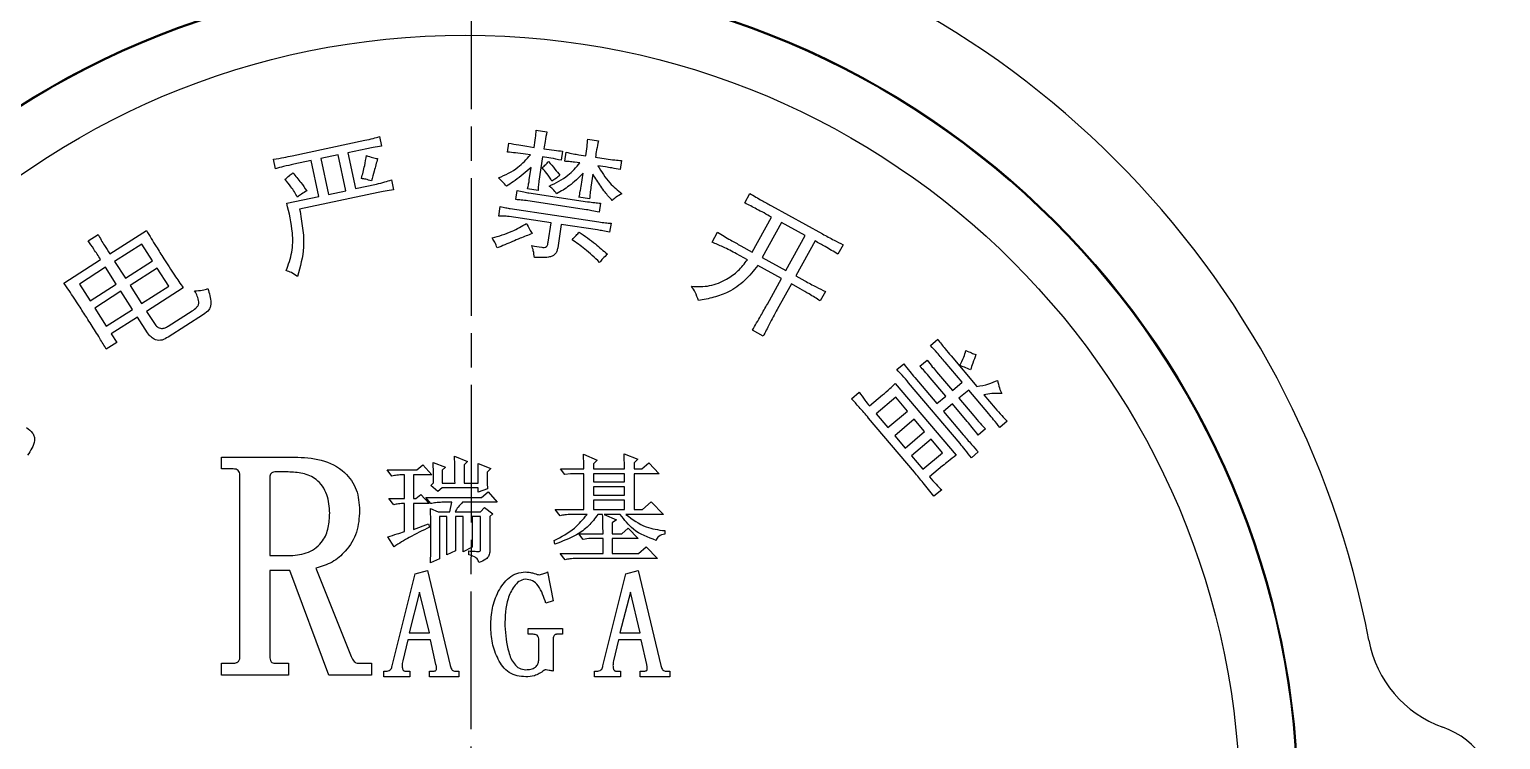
# Model space of a CAD drawing. Header units: millimetres. Extents: x 1726 to 4771, y 590 to 2743.
# Drawn here: x 3878.6 to 4006.6, y 2312.8 to 2374.6 of the extents above; entities that cross this region are included whole.
import ezdxf

# ---------------------------------------------------------------- set-up
doc = ezdxf.new("R2010")
doc.units = ezdxf.units.MM
doc.linetypes.add('AM_ISO08W050', pattern=[18, 12, -1.5, 3, -1.5])
doc.layers.add('AM_7', color=4, linetype='AM_ISO08W050', lineweight=25)

msp = doc.modelspace()

# ---------------------------------------------------------------- linework, layer by layer
at = {"color": 7, "linetype": 'Continuous', "lineweight": 25}
for p, q in [((3922.702, 2365.834), (3923.629, 2365.693)), ((3901.454, 2363.613), (3907.79, 2364.961)), ((3909.067, 2365.278), (3909.242, 2364.451)), ((3920.186, 2363.938), (3920.305, 2364.726)), ((3921.873, 2364.44), (3922.523, 2364.343)), ((3927.184, 2365.061), (3928.111, 2364.92)), ((3900.012, 2362.49), (3899.837, 2363.316)), ((3903.126, 2363.2), (3901.611, 2362.878)), ((3903.789, 2360.078), (3903.126, 2363.2)), ((3905.468, 2363.697), (3903.952, 2363.375)), ((3903.952, 2363.375), (3904.616, 2360.253)), ((3906.132, 2360.575), (3905.468, 2363.697)), ((3907.948, 2364.226), (3906.295, 2363.874)), ((3906.295, 2363.874), (3906.958, 2360.752)), ((3922.185, 2363.683), (3921.768, 2363.746)), ((3923.251, 2363.522), (3922.929, 2361.389)), ((3924.985, 2364.018), (3924.866, 2363.229)), ((3925.185, 2363.134), (3925.304, 2363.922)), ((3926.41, 2363.708), (3927.011, 2363.616)), ((3927.846, 2363.489), (3928.773, 2363.351)), ((3930.125, 2363.193), (3930.005, 2362.405)), ((3922.256, 2362.583), (3921.388, 2361.859)), ((3922.095, 2361.516), (3922.256, 2362.583)), ((3926.489, 2362.985), (3926.025, 2363.054)), ((3926.604, 2360.928), (3926.78, 2362.087)), ((3927.623, 2362.006), (3927.453, 2360.894)), ((3928.714, 2362.647), (3928.064, 2362.746)), ((3904.616, 2360.253), (3906.132, 2360.575)), ((3906.958, 2360.752), (3908.795, 2361.142)), ((3910.105, 2361.516), (3910.29, 2360.643)), ((3920.933, 2359.795), (3921.052, 2360.583)), ((3922.858, 2360.596), (3921.931, 2360.736)), ((3900.989, 2359.483), (3903.789, 2360.078)), ((3908.951, 2360.407), (3902.109, 2358.953)), ((3927.058, 2358.917), (3921.96, 2359.688)), ((3922.066, 2360.382), (3927.163, 2359.611)), ((3927.345, 2359.868), (3926.418, 2360.008)), ((3928.283, 2359.49), (3928.163, 2358.702)), ((3940.842, 2359.505), (3941.294, 2360.328)), ((3919.437, 2358.362), (3919.564, 2359.197)), ((3923.994, 2357.768), (3920.331, 2358.322)), ((3920.437, 2359.017), (3928.132, 2357.853)), ((3941.495, 2355.234), (3943.169, 2358.28)), ((3943.165, 2359.245), (3947.61, 2356.802)), ((3883.7, 2356.201), (3884.567, 2356.754)), ((3885.584, 2355.075), (3888.777, 2357.116)), ((3923.741, 2356.099), (3923.994, 2357.768)), ((3924.874, 2357.636), (3924.566, 2355.597)), ((3928.026, 2357.158), (3924.874, 2357.636)), ((3929.205, 2357.738), (3929.085, 2356.95)), ((3937.998, 2356.084), (3938.473, 2356.949)), ((3944.034, 2357.805), (3942.36, 2354.759)), ((3946.09, 2356.674), (3944.034, 2357.805)), ((3888.379, 2355.917), (3886.013, 2354.404)), ((3889.311, 2354.458), (3888.379, 2355.917)), ((3940.507, 2355.776), (3941.495, 2355.234)), ((3944.416, 2353.627), (3946.09, 2356.674)), ((3946.955, 2356.199), (3945.281, 2353.153)), ((3949.401, 2355.871), (3948.949, 2355.048)), ((3881.604, 2352.529), (3884.795, 2354.571)), ((3886.013, 2354.404), (3886.946, 2352.945)), ((3886.946, 2352.945), (3889.311, 2354.458)), ((3941.069, 2354.556), (3940.123, 2355.076)), ((3942.36, 2354.759), (3944.416, 2353.627)), ((3885.225, 2353.9), (3882.94, 2352.438)), ((3886.157, 2352.441), (3885.225, 2353.9)), ((3889.714, 2353.827), (3887.349, 2352.315)), ((3890.723, 2352.25), (3889.714, 2353.827)), ((3944.032, 2352.927), (3941.975, 2354.059)), ((3942.81, 2350.706), (3944.032, 2352.927)), ((3945.281, 2353.153), (3946.063, 2352.723)), ((3882.94, 2352.438), (3883.872, 2350.979)), ((3883.872, 2350.979), (3886.157, 2352.441)), ((3886.561, 2351.81), (3884.275, 2350.348)), ((3887.569, 2350.234), (3886.561, 2351.81)), ((3887.349, 2352.315), (3888.358, 2350.738)), ((3888.358, 2350.738), (3890.723, 2352.25)), ((3891.981, 2352.108), (3888.787, 2350.067)), ((3944.896, 2352.453), (3943.675, 2350.231)), ((3945.678, 2352.023), (3944.896, 2352.453)), ((3947.856, 2351.791), (3947.404, 2350.968)), ((3884.275, 2350.348), (3885.284, 2348.771)), ((3885.284, 2348.771), (3887.569, 2350.234)), ((3887.999, 2349.563), (3885.714, 2348.101)), ((3888.881, 2348.184), (3887.999, 2349.563)), ((3888.787, 2350.067), (3889.467, 2349.003)), ((3893.74, 2349.792), (3890.664, 2347.825)), ((3890.671, 2348.775), (3892.759, 2350.109)), ((3885.714, 2348.101), (3886.192, 2347.352)), ((3942.45, 2347.904), (3941.504, 2348.424)), ((3886.192, 2347.352), (3885.286, 2346.773)), ((3956.991, 2347.089), (3957.631, 2347.63)), ((3954.077, 2344.993), (3954.68, 2345.502)), ((3956.08, 2345.285), (3956.719, 2345.826)), ((3959.759, 2343.889), (3958.289, 2345.628)), ((3958.797, 2346.179), (3961.048, 2343.516)), ((3955.635, 2344.301), (3957.556, 2342.028)), ((3958.338, 2342.688), (3956.988, 2344.286)), ((3957.525, 2344.802), (3958.906, 2343.168)), ((3950.135, 2342.452), (3950.809, 2343.022)), ((3951.698, 2341.825), (3952.835, 2342.787)), ((3953.942, 2343.781), (3959.225, 2337.53)), ((3959.575, 2338.557), (3955.101, 2343.851)), ((3957.556, 2342.028), (3958.338, 2342.688)), ((3958.906, 2343.168), (3959.759, 2343.889)), ((3960.33, 2343.213), (3959.478, 2342.492)), ((3962.072, 2341.153), (3960.33, 2343.213)), ((3961.647, 2342.806), (3962.64, 2341.633)), ((3953.975, 2342.591), (3952.27, 2341.149)), ((3953.29, 2339.942), (3954.995, 2341.383)), ((3954.995, 2341.383), (3953.975, 2342.591)), ((3958.91, 2342.012), (3958.128, 2341.352)), ((3960.199, 2340.486), (3958.91, 2342.012)), ((3959.478, 2342.492), (3960.767, 2340.966)), ((3955.604, 2336.052), (3951.61, 2340.777)), ((3952.27, 2341.149), (3953.29, 2339.942)), ((3955.595, 2340.673), (3953.89, 2339.231)), ((3956.496, 2339.607), (3955.595, 2340.673)), ((3958.128, 2341.352), (3959.838, 2339.328)), ((3963.664, 2340.491), (3963.025, 2339.95)), ((3953.89, 2339.231), (3954.791, 2338.166)), ((3954.791, 2338.166), (3956.496, 2339.607)), ((3957.064, 2338.933), (3955.359, 2337.492)), ((3958.057, 2337.76), (3957.064, 2338.933)), ((3961.793, 2339.822), (3961.153, 2339.281)), ((3926.801, 2337.617), (3928.003, 2337.106)), ((3930.336, 2337.657), (3931.536, 2337.188)), ((3956.352, 2336.318), (3958.057, 2337.76)), ((3961.164, 2337.829), (3960.561, 2337.32)), ((3895.299, 2336.342), (3895.299, 2337.383)), ((3895.299, 2337.383), (3901.672, 2337.383)), ((3896.206, 2336.342), (3895.299, 2336.342)), ((3910.141, 2335.717), (3909.712, 2336.265)), ((3909.712, 2336.265), (3912.309, 2336.265)), ((3912.309, 2336.265), (3912.822, 2336.703)), ((3912.822, 2336.703), (3913.614, 2335.835)), ((3913.723, 2336.901), (3914.805, 2336.51)), ((3914.805, 2336.51), (3914.526, 2336.234)), ((3915.588, 2337.466), (3916.711, 2336.997)), ((3916.711, 2336.997), (3916.432, 2336.691)), ((3916.432, 2336.691), (3916.432, 2335.115)), ((3917.653, 2335.115), (3917.653, 2336.821)), ((3917.653, 2336.821), (3918.735, 2336.388)), ((3918.735, 2336.388), (3918.417, 2336.075)), ((3925.198, 2335.852), (3924.816, 2336.361)), ((3924.816, 2336.361), (3926.842, 2336.361)), ((3928.003, 2337.106), (3927.685, 2336.802)), ((3927.685, 2336.802), (3927.685, 2336.361)), ((3927.685, 2336.361), (3930.375, 2336.361)), ((3931.536, 2337.188), (3931.218, 2336.88)), ((3931.218, 2336.88), (3931.218, 2336.361)), ((3931.218, 2336.361), (3931.9, 2336.361)), ((3931.9, 2336.361), (3932.489, 2336.878)), ((3932.489, 2336.878), (3933.403, 2335.931)), ((3955.359, 2337.492), (3956.352, 2336.318)), ((3958.057, 2336.606), (3956.92, 2335.644)), ((3896.918, 2320.043), (3896.918, 2335.724)), ((3899.52, 2335.488), (3899.52, 2328.794)), ((3901.098, 2336.082), (3899.943, 2336.082)), ((3911.221, 2335.835), (3911.119, 2335.835)), ((3911.221, 2333.772), (3911.221, 2335.835)), ((3913.614, 2335.835), (3912.025, 2335.835)), ((3912.025, 2335.835), (3912.025, 2333.772)), ((3913.524, 2334.904), (3913.762, 2335.143)), ((3914.526, 2336.234), (3914.526, 2335.115)), ((3914.526, 2335.115), (3915.629, 2335.115)), ((3916.432, 2335.115), (3917.653, 2335.115)), ((3925.691, 2335.931), (3925.198, 2335.852)), ((3926.842, 2335.931), (3925.691, 2335.931)), ((3926.842, 2332.813), (3926.842, 2335.931)), ((3927.685, 2335.931), (3927.685, 2335.211)), ((3930.375, 2335.931), (3927.685, 2335.931)), ((3927.685, 2335.211), (3930.375, 2335.211)), ((3930.375, 2335.211), (3930.375, 2335.931)), ((3933.403, 2335.931), (3931.218, 2335.931)), ((3931.218, 2335.931), (3931.218, 2332.813)), ((3910.299, 2333.224), (3909.871, 2333.772)), ((3909.871, 2333.772), (3911.221, 2333.772)), ((3912.025, 2333.772), (3912.229, 2333.772)), ((3912.229, 2333.772), (3912.664, 2334.13)), ((3912.664, 2334.13), (3913.375, 2333.342)), ((3913.515, 2333.32), (3913.088, 2333.868)), ((3913.088, 2333.868), (3917.947, 2333.868)), ((3914.133, 2334.367), (3913.524, 2334.904)), ((3914.522, 2334.685), (3914.133, 2334.367)), ((3917.653, 2334.685), (3914.522, 2334.685)), ((3917.653, 2334.327), (3917.653, 2334.685)), ((3918.458, 2334.625), (3917.653, 2334.327)), ((3917.947, 2333.868), (3918.504, 2334.345)), ((3918.504, 2334.345), (3919.291, 2333.438)), ((3927.685, 2334.781), (3927.685, 2334.06)), ((3930.375, 2334.781), (3927.685, 2334.781)), ((3927.685, 2334.06), (3930.375, 2334.06)), ((3930.375, 2334.06), (3930.375, 2334.781)), ((3957.983, 2334.532), (3957.309, 2333.962)), ((3911.221, 2330.887), (3911.221, 2333.342)), ((3913.375, 2333.342), (3912.025, 2333.342)), ((3912.025, 2333.342), (3912.025, 2331.072)), ((3913.524, 2331.676), (3913.485, 2332.899)), ((3913.485, 2332.899), (3914.163, 2332.622)), ((3914.163, 2332.622), (3915.169, 2332.622)), ((3915.35, 2333.438), (3914.493, 2333.438)), ((3915.169, 2332.622), (3915.35, 2333.438)), ((3915.638, 2332.622), (3917.861, 2332.622)), ((3919.291, 2333.438), (3916.291, 2333.438)), ((3917.861, 2332.622), (3918.192, 2332.978)), ((3918.192, 2332.978), (3918.934, 2332.446)), ((3918.934, 2332.446), (3918.655, 2332.19)), ((3924.768, 2332.264), (3924.339, 2332.813)), ((3924.339, 2332.813), (3926.842, 2332.813)), ((3927.685, 2333.63), (3927.685, 2332.813)), ((3930.375, 2333.63), (3927.685, 2333.63)), ((3927.685, 2332.813), (3930.375, 2332.813)), ((3930.375, 2332.813), (3930.375, 2333.63)), ((3931.218, 2332.813), (3931.939, 2332.813)), ((3931.939, 2332.813), (3932.688, 2333.488)), ((3932.688, 2333.488), (3933.759, 2332.383)), ((3912.025, 2331.072), (3913.336, 2331.549)), ((3913.336, 2331.549), (3913.414, 2331.264)), ((3913.524, 2329.186), (3913.524, 2331.676)), ((3914.914, 2332.192), (3914.288, 2332.192)), ((3914.288, 2332.192), (3914.288, 2328.512)), ((3914.914, 2328.856), (3914.914, 2332.192)), ((3916.343, 2332.192), (3915.678, 2332.192)), ((3915.678, 2332.192), (3915.678, 2329.201)), ((3916.343, 2329.134), (3916.343, 2332.192)), ((3917.852, 2332.192), (3917.108, 2332.192)), ((3917.108, 2332.192), (3917.108, 2329.525)), ((3917.852, 2329.306), (3917.852, 2332.192)), ((3918.655, 2332.19), (3918.655, 2329.216)), ((3927.119, 2332.383), (3925.746, 2332.383)), ((3928.472, 2332.383), (3928.063, 2332.383)), ((3930.013, 2332.383), (3928.623, 2332.383)), ((3928.623, 2332.383), (3929.67, 2331.926)), ((3929.67, 2331.926), (3929.312, 2331.657)), ((3929.312, 2331.657), (3929.312, 2330.704)), ((3930.153, 2330.704), (3930.703, 2331.18)), ((3933.759, 2332.383), (3930.503, 2332.383)), ((3930.703, 2331.18), (3931.576, 2330.274)), ((3910.332, 2329.571), (3909.791, 2330.44)), ((3924.329, 2329.802), (3924.26, 2330.108)), ((3926.786, 2330.194), (3926.404, 2330.704)), ((3926.404, 2330.704), (3928.509, 2330.704)), ((3927.279, 2330.274), (3926.786, 2330.194)), ((3928.509, 2330.274), (3927.279, 2330.274)), ((3928.509, 2328.978), (3928.509, 2330.274)), ((3929.312, 2330.704), (3930.153, 2330.704)), ((3931.576, 2330.274), (3929.312, 2330.274)), ((3929.312, 2330.274), (3929.312, 2328.978)), ((3933.879, 2330.969), (3933.879, 2330.668)), ((3899.52, 2328.794), (3901.31, 2328.794)), ((3913.485, 2328.164), (3913.524, 2329.186)), ((3915.678, 2329.201), (3914.914, 2328.856)), ((3917.108, 2329.525), (3916.343, 2329.134)), ((3916.82, 2328.864), (3916.82, 2329.201)), ((3925.204, 2328.429), (3924.777, 2328.978)), ((3924.777, 2328.978), (3928.509, 2328.978)), ((3929.312, 2328.978), (3931.582, 2328.978)), ((3931.582, 2328.978), (3932.25, 2329.574)), ((3932.25, 2329.574), (3933.244, 2328.548)), ((3901.245, 2327.493), (3899.52, 2327.493)), ((3899.52, 2327.493), (3899.52, 2320.022)), ((3904.649, 2318.383), (3901.245, 2327.493)), ((3903.53, 2327.7), (3906.597, 2320.018)), ((3912.156, 2327.218), (3913.226, 2327.493)), ((3913.226, 2327.493), (3915.196, 2319.219)), ((3914.288, 2328.512), (3913.485, 2328.164)), ((3923.686, 2327.37), (3924.157, 2324.856)), ((3933.244, 2328.548), (3926.182, 2328.548)), ((3930.499, 2327.218), (3931.568, 2327.493)), ((3931.568, 2327.493), (3933.539, 2319.219)), ((3910.153, 2319.206), (3912.156, 2327.218)), ((3928.495, 2319.206), (3930.499, 2327.218)), ((3912.547, 2325.605), (3911.644, 2322.068)), ((3913.41, 2322.068), (3912.547, 2325.605)), ((3924.157, 2324.856), (3923.526, 2324.657)), ((3930.89, 2325.605), (3929.986, 2322.068)), ((3931.753, 2322.068), (3930.89, 2325.605)), ((3922.006, 2321.945), (3922.006, 2322.438)), ((3922.006, 2322.438), (3924.974, 2322.438)), ((3924.974, 2322.438), (3924.974, 2321.945)), ((3911.511, 2321.452), (3911.076, 2319.624)), ((3913.486, 2321.452), (3911.511, 2321.452)), ((3911.644, 2322.068), (3913.41, 2322.068)), ((3913.973, 2319.312), (3913.486, 2321.452)), ((3922.435, 2321.945), (3922.006, 2321.945)), ((3922.925, 2319.693), (3922.925, 2321.444)), ((3924.157, 2321.49), (3924.157, 2318.74)), ((3924.974, 2321.945), (3924.471, 2321.945)), ((3929.854, 2321.452), (3929.418, 2319.624)), ((3931.828, 2321.452), (3929.854, 2321.452)), ((3929.986, 2322.068), (3931.753, 2322.068)), ((3932.315, 2319.312), (3931.828, 2321.452)), ((3895.299, 2318.383), (3895.299, 2319.424)), ((3895.299, 2319.424), (3896.206, 2319.424)), ((3901.135, 2318.383), (3895.299, 2318.383)), ((3899.968, 2319.424), (3901.135, 2319.424)), ((3901.135, 2319.424), (3901.135, 2318.383)), ((3908.37, 2318.383), (3904.649, 2318.383)), ((3907.203, 2319.424), (3908.37, 2319.424)), ((3908.37, 2319.424), (3908.37, 2318.383)), ((3909.438, 2318.246), (3909.438, 2318.74)), ((3909.438, 2318.74), (3909.714, 2318.74)), ((3911.297, 2318.74), (3911.696, 2318.74)), ((3911.696, 2318.74), (3911.696, 2318.246)), ((3913.409, 2318.246), (3913.409, 2318.74)), ((3913.409, 2318.74), (3913.736, 2318.74)), ((3915.574, 2318.74), (3915.973, 2318.74)), ((3915.973, 2318.74), (3915.973, 2318.246)), ((3927.781, 2318.246), (3927.781, 2318.74)), ((3927.781, 2318.74), (3928.056, 2318.74)), ((3929.64, 2318.74), (3930.038, 2318.74)), ((3930.038, 2318.74), (3930.038, 2318.246)), ((3931.751, 2318.246), (3931.751, 2318.74)), ((3931.751, 2318.74), (3932.078, 2318.74)), ((3933.916, 2318.74), (3934.315, 2318.74)), ((3934.315, 2318.74), (3934.315, 2318.246)), ((3911.696, 2318.246), (3909.438, 2318.246)), ((3915.973, 2318.246), (3913.409, 2318.246)), ((3930.038, 2318.246), (3927.781, 2318.246)), ((3934.315, 2318.246), (3931.751, 2318.246))]:
    msp.add_line(p, q, dxfattribs=at)
for radius in [72.5, 72.418, 67.42]:
    msp.add_circle((3916.51, 2306.7), radius, dxfattribs=at)
for centre, radius, start, end in [((3916.51, 2306.7), 80, 100.6021, 169.3979), ((3916.51, 2306.7), 80, 10.6021, 79.3979), ((4004.974, 2323.259), 10, 190.6021, 250.19381), ((3999.01, 2306.7), 7.6, 289.80619, 70.19381)]:
    msp.add_arc(centre, radius, start, end, dxfattribs=at)
for points, knots in [([(3922.523, 2364.343), (3922.564, 2364.621), (3922.636, 2365.116), (3922.682, 2365.614), (3922.702, 2365.834)], [0, 0, 0, 0, 0.5600137, 1, 1, 1, 1]), ([(3923.629, 2365.693), (3923.571, 2365.419), (3923.468, 2364.929), (3923.391, 2364.435), (3923.357, 2364.217)], [0, 0, 0, 0, 0.5599779, 1, 1, 1, 1]), ([(3907.79, 2364.961), (3908.03, 2365.014), (3908.458, 2365.11), (3908.881, 2365.226), (3909.067, 2365.278)], [0, 0, 0, 0, 0.5599983, 1, 1, 1, 1]), ([(3909.242, 2364.451), (3908.999, 2364.417), (3908.565, 2364.355), (3908.137, 2364.265), (3907.948, 2364.226)], [0, 0, 0, 0, 0.55997585, 1, 1, 1, 1]), ([(3920.305, 2364.726), (3920.597, 2364.667), (3921.118, 2364.562), (3921.643, 2364.478), (3921.873, 2364.44)], [0, 0, 0, 0, 0.5599955, 1, 1, 1, 1]), ([(3927.011, 2363.616), (3927.052, 2363.884), (3927.125, 2364.364), (3927.166, 2364.848), (3927.184, 2365.061)], [0, 0, 0, 0, 0.56002976, 1, 1, 1, 1]), ([(3928.111, 2364.92), (3928.054, 2364.655), (3927.952, 2364.18), (3927.879, 2363.7), (3927.846, 2363.489)], [0, 0, 0, 0, 0.5599857, 1, 1, 1, 1]), ([(3899.837, 2363.316), (3900.14, 2363.365), (3900.681, 2363.453), (3901.217, 2363.564), (3901.454, 2363.613)], [0, 0, 0, 0, 0.5599894, 1, 1, 1, 1]), ([(3907.489, 2361.632), (3907.59, 2362.004), (3907.77, 2362.668), (3907.878, 2363.347), (3907.925, 2363.645)], [0, 0, 0, 0, 0.5600242, 1, 1, 1, 1]), ([(3907.925, 2363.645), (3908.101, 2363.576), (3908.416, 2363.451), (3908.749, 2363.396), (3908.896, 2363.372)], [0, 0, 0, 0, 0.5600845, 1, 1, 1, 1]), ([(3908.896, 2363.372), (3908.795, 2363.009), (3908.615, 2362.362), (3908.431, 2361.715), (3908.35, 2361.431)], [0, 0, 0, 0, 0.5599853, 1, 1, 1, 1]), ([(3919.418, 2361.684), (3920.01, 2361.956), (3921.067, 2362.442), (3921.843, 2363.304), (3922.185, 2363.683)], [0, 0, 0, 0, 0.5595214, 1, 1, 1, 1]), ([(3921.768, 2363.746), (3921.473, 2363.787), (3920.947, 2363.862), (3920.418, 2363.915), (3920.186, 2363.938)], [0, 0, 0, 0, 0.5599998, 1, 1, 1, 1]), ([(3924.866, 2363.229), (3924.565, 2363.29), (3924.029, 2363.399), (3923.489, 2363.484), (3923.251, 2363.522)], [0, 0, 0, 0, 0.5599864, 1, 1, 1, 1]), ([(3923.357, 2364.217), (3923.66, 2364.174), (3924.201, 2364.096), (3924.746, 2364.042), (3924.985, 2364.018)], [0, 0, 0, 0, 0.55998965, 1, 1, 1, 1]), ([(3926.025, 2363.054), (3925.869, 2363.075), (3925.589, 2363.112), (3925.308, 2363.127), (3925.185, 2363.134)], [0, 0, 0, 0, 0.5599717, 1, 1, 1, 1]), ([(3925.304, 2363.922), (3925.509, 2363.876), (3925.875, 2363.792), (3926.246, 2363.733), (3926.41, 2363.708)], [0, 0, 0, 0, 0.5599797, 1, 1, 1, 1]), ([(3928.773, 2363.351), (3929.025, 2363.315), (3929.474, 2363.252), (3929.926, 2363.211), (3930.125, 2363.193)], [0, 0, 0, 0, 0.5599822, 1, 1, 1, 1]), ([(3901.611, 2362.878), (3901.311, 2362.811), (3900.776, 2362.691), (3900.245, 2362.551), (3900.012, 2362.49)], [0, 0, 0, 0, 0.559993, 1, 1, 1, 1]), ([(3900.835, 2361.561), (3900.962, 2361.672), (3901.188, 2361.869), (3901.423, 2362.057), (3901.526, 2362.14)], [0, 0, 0, 0, 0.559968, 1, 1, 1, 1]), ([(3901.526, 2362.14), (3901.761, 2361.855), (3902.18, 2361.347), (3902.558, 2360.807), (3902.724, 2360.57)], [0, 0, 0, 0, 0.5600485, 1, 1, 1, 1]), ([(3921.388, 2361.859), (3921.157, 2361.682), (3920.744, 2361.367), (3920.307, 2361.086), (3920.115, 2360.963)], [0, 0, 0, 0, 0.55992888, 1, 1, 1, 1]), ([(3923.204, 2362.581), (3923.319, 2362.669), (3923.525, 2362.825), (3923.687, 2363.025), (3923.759, 2363.113)], [0, 0, 0, 0, 0.5601689, 1, 1, 1, 1]), ([(3924.069, 2361.406), (3923.922, 2361.637), (3923.66, 2362.048), (3923.344, 2362.418), (3923.204, 2362.581)], [0, 0, 0, 0, 0.5599989, 1, 1, 1, 1]), ([(3923.759, 2363.113), (3923.95, 2362.893), (3924.291, 2362.499), (3924.619, 2362.095), (3924.764, 2361.918)], [0, 0, 0, 0, 0.55999422, 1, 1, 1, 1]), ([(3923.814, 2360.972), (3924.393, 2361.245), (3925.427, 2361.734), (3926.165, 2362.603), (3926.489, 2362.985)], [0, 0, 0, 0, 0.5600574, 1, 1, 1, 1]), ([(3924.764, 2361.918), (3924.639, 2361.816), (3924.416, 2361.633), (3924.175, 2361.476), (3924.069, 2361.406)], [0, 0, 0, 0, 0.5599148, 1, 1, 1, 1]), ([(3926.78, 2362.087), (3926.39, 2361.701), (3925.693, 2361.01), (3924.844, 2360.519), (3924.471, 2360.303)], [0, 0, 0, 0, 0.5596476, 1, 1, 1, 1]), ([(3929.314, 2359.714), (3929.098, 2359.954), (3928.741, 2360.351), (3928.308, 2360.954), (3927.958, 2361.475), (3927.734, 2361.829), (3927.623, 2362.006)], [0, 0, 0, 0, 0.3399585, 0.5599599, 0.7799887, 1, 1, 1, 1]), ([(3928.064, 2362.746), (3928.382, 2362.224), (3928.949, 2361.292), (3929.79, 2360.6), (3930.159, 2360.296)], [0, 0, 0, 0, 0.56007499, 1, 1, 1, 1]), ([(3930.005, 2362.405), (3929.765, 2362.456), (3929.337, 2362.548), (3928.905, 2362.617), (3928.714, 2362.647)], [0, 0, 0, 0, 0.5599806, 1, 1, 1, 1]), ([(3901.93, 2360.017), (3901.747, 2360.321), (3901.421, 2360.864), (3901.014, 2361.348), (3900.835, 2361.561)], [0, 0, 0, 0, 0.55989469, 1, 1, 1, 1]), ([(3908.35, 2361.431), (3908.192, 2361.481), (3907.91, 2361.57), (3907.617, 2361.613), (3907.489, 2361.632)], [0, 0, 0, 0, 0.5597872, 1, 1, 1, 1]), ([(3908.795, 2361.142), (3909.041, 2361.208), (3909.479, 2361.326), (3909.914, 2361.458), (3910.105, 2361.516)], [0, 0, 0, 0, 0.560014, 1, 1, 1, 1]), ([(3910.29, 2360.643), (3910.039, 2360.607), (3909.59, 2360.542), (3909.146, 2360.448), (3908.951, 2360.407)], [0, 0, 0, 0, 0.5599089, 1, 1, 1, 1]), ([(3920.115, 2360.963), (3919.989, 2361.102), (3919.765, 2361.35), (3919.524, 2361.582), (3919.418, 2361.684)], [0, 0, 0, 0, 0.5599825, 1, 1, 1, 1]), ([(3921.052, 2360.583), (3921.24, 2360.54), (3921.576, 2360.462), (3921.916, 2360.407), (3922.066, 2360.382)], [0, 0, 0, 0, 0.560003, 1, 1, 1, 1]), ([(3921.931, 2360.736), (3921.969, 2360.88), (3922.038, 2361.137), (3922.078, 2361.4), (3922.095, 2361.516)], [0, 0, 0, 0, 0.5598085, 1, 1, 1, 1]), ([(3922.929, 2361.389), (3922.91, 2361.242), (3922.876, 2360.978), (3922.863, 2360.712), (3922.858, 2360.596)], [0, 0, 0, 0, 0.5599464, 1, 1, 1, 1]), ([(3924.471, 2360.303), (3924.366, 2360.446), (3924.18, 2360.702), (3923.926, 2360.889), (3923.814, 2360.972)], [0, 0, 0, 0, 0.55966, 1, 1, 1, 1]), ([(3926.418, 2360.008), (3926.458, 2360.179), (3926.53, 2360.484), (3926.581, 2360.792), (3926.604, 2360.928)], [0, 0, 0, 0, 0.56001807, 1, 1, 1, 1]), ([(3927.453, 2360.894), (3927.429, 2360.703), (3927.386, 2360.361), (3927.358, 2360.019), (3927.345, 2359.868)], [0, 0, 0, 0, 0.559987, 1, 1, 1, 1]), ([(3900.939, 2353.616), (3901.134, 2354.144), (3901.522, 2355.199), (3901.532, 2357.229), (3901.195, 2358.628), (3900.989, 2359.483)], [0, 0, 0, 0, 0.2799991, 0.559617, 1, 1, 1, 1]), ([(3902.724, 2360.57), (3902.569, 2360.476), (3902.293, 2360.307), (3902.041, 2360.106), (3901.93, 2360.017)], [0, 0, 0, 0, 0.5602117, 1, 1, 1, 1]), ([(3921.96, 2359.688), (3921.769, 2359.711), (3921.427, 2359.754), (3921.084, 2359.782), (3920.933, 2359.795)], [0, 0, 0, 0, 0.5599735, 1, 1, 1, 1]), ([(3927.163, 2359.611), (3927.372, 2359.584), (3927.744, 2359.535), (3928.118, 2359.504), (3928.283, 2359.49)], [0, 0, 0, 0, 0.5599806, 1, 1, 1, 1]), ([(3930.159, 2360.296), (3929.984, 2360.211), (3929.672, 2360.06), (3929.423, 2359.819), (3929.314, 2359.714)], [0, 0, 0, 0, 0.5605166, 1, 1, 1, 1]), ([(3943.169, 2358.28), (3942.737, 2358.514), (3941.967, 2358.933), (3941.186, 2359.33), (3940.842, 2359.505)], [0, 0, 0, 0, 0.5599997, 1, 1, 1, 1]), ([(3941.294, 2360.328), (3941.641, 2360.121), (3942.26, 2359.752), (3942.889, 2359.4), (3943.165, 2359.245)], [0, 0, 0, 0, 0.5600034, 1, 1, 1, 1]), ([(3902.109, 2358.953), (3902.203, 2358.408), (3902.391, 2357.317), (3902.553, 2355.327), (3902.154, 2353.946), (3901.911, 2353.104)], [0, 0, 0, 0, 0.2805563, 0.5609044, 1, 1, 1, 1]), ([(3920.331, 2358.322), (3920.165, 2358.341), (3919.868, 2358.376), (3919.569, 2358.366), (3919.437, 2358.362)], [0, 0, 0, 0, 0.55989795, 1, 1, 1, 1]), ([(3919.564, 2359.197), (3919.725, 2359.158), (3920.014, 2359.087), (3920.308, 2359.038), (3920.437, 2359.017)], [0, 0, 0, 0, 0.55997056, 1, 1, 1, 1]), ([(3928.163, 2358.702), (3927.958, 2358.746), (3927.59, 2358.824), (3927.22, 2358.888), (3927.058, 2358.917)], [0, 0, 0, 0, 0.56001473, 1, 1, 1, 1]), ([(3884.567, 2356.754), (3884.749, 2356.436), (3885.076, 2355.869), (3885.428, 2355.317), (3885.584, 2355.075)], [0, 0, 0, 0, 0.5599632, 1, 1, 1, 1]), ([(3888.777, 2357.116), (3889.055, 2356.651), (3889.55, 2355.82), (3890.072, 2355.005), (3890.302, 2354.647)], [0, 0, 0, 0, 0.5599781, 1, 1, 1, 1]), ([(3918.865, 2356.458), (3919.452, 2356.624), (3920.5, 2356.921), (3921.439, 2357.471), (3921.853, 2357.712)], [0, 0, 0, 0, 0.5597075, 1, 1, 1, 1]), ([(3922.336, 2356.834), (3921.989, 2356.701), (3921.417, 2356.482), (3920.634, 2356.143), (3919.968, 2355.865), (3919.524, 2355.679), (3919.302, 2355.586)], [0, 0, 0, 0, 0.3399813, 0.5599883, 0.7799939, 1, 1, 1, 1]), ([(3921.853, 2357.712), (3921.939, 2357.546), (3922.094, 2357.25), (3922.262, 2356.961), (3922.336, 2356.834)], [0, 0, 0, 0, 0.5599884, 1, 1, 1, 1]), ([(3925.812, 2356.307), (3925.934, 2356.426), (3926.151, 2356.638), (3926.348, 2356.87), (3926.434, 2356.972)], [0, 0, 0, 0, 0.5600418, 1, 1, 1, 1]), ([(3926.434, 2356.972), (3926.913, 2356.636), (3927.769, 2356.037), (3928.548, 2355.341), (3928.891, 2355.035)], [0, 0, 0, 0, 0.56006232, 1, 1, 1, 1]), ([(3929.085, 2356.95), (3928.889, 2356.995), (3928.538, 2357.075), (3928.183, 2357.133), (3928.026, 2357.158)], [0, 0, 0, 0, 0.5599773, 1, 1, 1, 1]), ([(3928.132, 2357.853), (3928.332, 2357.826), (3928.688, 2357.778), (3929.047, 2357.751), (3929.205, 2357.738)], [0, 0, 0, 0, 0.5599763, 1, 1, 1, 1]), ([(3938.473, 2356.949), (3938.85, 2356.725), (3939.523, 2356.325), (3940.207, 2355.944), (3940.507, 2355.776)], [0, 0, 0, 0, 0.559995, 1, 1, 1, 1]), ([(3947.61, 2356.802), (3947.941, 2356.623), (3948.534, 2356.303), (3949.136, 2356.003), (3949.401, 2355.871)], [0, 0, 0, 0, 0.5599966, 1, 1, 1, 1]), ([(3884.795, 2354.571), (3884.597, 2354.879), (3884.244, 2355.431), (3883.866, 2355.966), (3883.7, 2356.201)], [0, 0, 0, 0, 0.5600165, 1, 1, 1, 1]), ([(3919.302, 2355.586), (3919.233, 2355.755), (3919.111, 2356.058), (3918.94, 2356.336), (3918.865, 2356.458)], [0, 0, 0, 0, 0.5599499, 1, 1, 1, 1]), ([(3922.32, 2355.792), (3922.605, 2355.742), (3922.962, 2355.68), (3923.385, 2355.618), (3923.614, 2355.674), (3923.702, 2355.89), (3923.728, 2356.029), (3923.741, 2356.099)], [0, 0, 0, 0, 0.50194352, 0.62741986, 0.74968468, 0.8745003, 1, 1, 1, 1]), ([(3922.544, 2354.763), (3922.516, 2354.958), (3922.466, 2355.307), (3922.365, 2355.644), (3922.32, 2355.792)], [0, 0, 0, 0, 0.5599733, 1, 1, 1, 1]), ([(3924.566, 2355.597), (3924.545, 2355.496), (3924.503, 2355.295), (3924.343, 2355.022), (3924.079, 2354.844), (3923.47, 2354.722), (3922.956, 2354.745), (3922.544, 2354.763)], [0, 0, 0, 0, 0.1251077, 0.2499091, 0.3745277, 0.4995946, 1, 1, 1, 1]), ([(3928.215, 2354.332), (3927.792, 2354.731), (3927.035, 2355.444), (3926.186, 2356.043), (3925.812, 2356.307)], [0, 0, 0, 0, 0.5597446, 1, 1, 1, 1]), ([(3940.123, 2355.076), (3939.735, 2355.283), (3939.042, 2355.652), (3938.317, 2355.952), (3937.998, 2356.084)], [0, 0, 0, 0, 0.5599898, 1, 1, 1, 1]), ([(3948.949, 2355.048), (3948.58, 2355.269), (3947.922, 2355.663), (3947.25, 2356.035), (3946.955, 2356.199)], [0, 0, 0, 0, 0.5599937, 1, 1, 1, 1]), ([(3890.302, 2354.647), (3890.608, 2354.168), (3891.155, 2353.314), (3891.729, 2352.477), (3891.981, 2352.108)], [0, 0, 0, 0, 0.5600113, 1, 1, 1, 1]), ([(3928.891, 2355.035), (3928.752, 2354.916), (3928.505, 2354.702), (3928.304, 2354.445), (3928.215, 2354.332)], [0, 0, 0, 0, 0.5600583, 1, 1, 1, 1]), ([(3936.209, 2352.247), (3936.74, 2352.228), (3937.804, 2352.191), (3939.194, 2352.768), (3940.303, 2353.569), (3940.814, 2354.227), (3941.069, 2354.556)], [0, 0, 0, 0, 0.2797566, 0.5595632, 0.7799118, 1, 1, 1, 1]), ([(3901.911, 2353.104), (3901.742, 2353.224), (3901.441, 2353.44), (3901.092, 2353.563), (3900.939, 2353.616)], [0, 0, 0, 0, 0.5607282, 1, 1, 1, 1]), ([(3941.975, 2354.059), (3941.61, 2353.61), (3940.881, 2352.714), (3939.562, 2351.745), (3938.149, 2351.257), (3937.258, 2351.089), (3936.812, 2351.004)], [0, 0, 0, 0, 0.2802138, 0.559818, 0.7797198, 1, 1, 1, 1]), ([(3883.584, 2349.518), (3883.364, 2349.862), (3883.001, 2350.429), (3882.49, 2351.214), (3882.055, 2351.878), (3881.754, 2352.312), (3881.604, 2352.529)], [0, 0, 0, 0, 0.3400038, 0.5600061, 0.7800077, 1, 1, 1, 1]), ([(3892.759, 2350.109), (3892.899, 2350.206), (3893.108, 2350.353), (3893.327, 2350.631), (3893.347, 2351.163), (3893.141, 2351.547), (3892.975, 2351.855)], [0, 0, 0, 0, 0.2503782, 0.3753838, 0.499124, 1, 1, 1, 1]), ([(3892.975, 2351.855), (3893.197, 2351.861), (3893.593, 2351.87), (3893.969, 2351.991), (3894.135, 2352.044)], [0, 0, 0, 0, 0.5598302, 1, 1, 1, 1]), ([(3894.135, 2352.044), (3894.25, 2351.636), (3894.394, 2351.127), (3894.373, 2350.486), (3894.172, 2350.102), (3893.913, 2349.916), (3893.74, 2349.792)], [0, 0, 0, 0, 0.500786, 0.6257863, 0.7505244, 1, 1, 1, 1]), ([(3936.812, 2351.004), (3936.729, 2351.251), (3936.581, 2351.691), (3936.322, 2352.077), (3936.209, 2352.247)], [0, 0, 0, 0, 0.5595472, 1, 1, 1, 1]), ([(3947.404, 2350.968), (3947.088, 2351.175), (3946.523, 2351.545), (3945.936, 2351.877), (3945.678, 2352.023)], [0, 0, 0, 0, 0.5599952, 1, 1, 1, 1]), ([(3946.063, 2352.723), (3946.395, 2352.544), (3946.988, 2352.224), (3947.591, 2351.923), (3947.856, 2351.791)], [0, 0, 0, 0, 0.5599959, 1, 1, 1, 1]), ([(3941.504, 2348.424), (3941.752, 2348.848), (3942.196, 2349.604), (3942.622, 2350.369), (3942.81, 2350.706)], [0, 0, 0, 0, 0.5599996, 1, 1, 1, 1]), ([(3885.286, 2346.773), (3885.1, 2347.089), (3884.795, 2347.609), (3884.347, 2348.319), (3883.967, 2348.919), (3883.712, 2349.318), (3883.584, 2349.518)], [0, 0, 0, 0, 0.3399548, 0.559969, 0.7799847, 1, 1, 1, 1]), ([(3943.675, 2350.231), (3943.441, 2349.8), (3943.024, 2349.028), (3942.625, 2348.248), (3942.45, 2347.904)], [0, 0, 0, 0, 0.5599974, 1, 1, 1, 1]), ([(3890.664, 2347.825), (3890.496, 2347.722), (3890.163, 2347.517), (3889.585, 2347.533), (3889.159, 2347.818), (3888.974, 2348.062), (3888.881, 2348.184)], [0, 0, 0, 0, 0.2807581, 0.5585557, 0.7788183, 1, 1, 1, 1]), ([(3889.467, 2349.003), (3889.545, 2348.896), (3889.7, 2348.682), (3890.066, 2348.551), (3890.404, 2348.619), (3890.582, 2348.723), (3890.671, 2348.775)], [0, 0, 0, 0, 0.2804331, 0.5584638, 0.778886, 1, 1, 1, 1]), ([(3958.289, 2345.628), (3958.053, 2345.906), (3957.631, 2346.403), (3957.187, 2346.879), (3956.991, 2347.089)], [0, 0, 0, 0, 0.5600062, 1, 1, 1, 1]), ([(3957.631, 2347.63), (3957.843, 2347.355), (3958.223, 2346.864), (3958.621, 2346.389), (3958.797, 2346.179)], [0, 0, 0, 0, 0.5599979, 1, 1, 1, 1]), ([(3959.552, 2345.356), (3959.676, 2345.591), (3959.897, 2346.011), (3960.032, 2346.465), (3960.091, 2346.665)], [0, 0, 0, 0, 0.5599288, 1, 1, 1, 1]), ([(3960.091, 2346.665), (3960.249, 2346.59), (3960.532, 2346.457), (3960.823, 2346.345), (3960.951, 2346.296)], [0, 0, 0, 0, 0.5600131, 1, 1, 1, 1]), ([(3954.68, 2345.502), (3954.853, 2345.274), (3955.162, 2344.866), (3955.49, 2344.474), (3955.635, 2344.301)], [0, 0, 0, 0, 0.5599861, 1, 1, 1, 1]), ([(3956.988, 2344.286), (3956.822, 2344.476), (3956.526, 2344.815), (3956.216, 2345.142), (3956.08, 2345.285)], [0, 0, 0, 0, 0.55999255, 1, 1, 1, 1]), ([(3956.719, 2345.826), (3956.866, 2345.632), (3957.128, 2345.285), (3957.404, 2344.95), (3957.525, 2344.802)], [0, 0, 0, 0, 0.5600043, 1, 1, 1, 1]), ([(3960.478, 2344.982), (3960.306, 2345.055), (3960, 2345.186), (3959.689, 2345.304), (3959.552, 2345.356)], [0, 0, 0, 0, 0.5599904, 1, 1, 1, 1]), ([(3960.951, 2346.296), (3960.864, 2346.05), (3960.71, 2345.611), (3960.549, 2345.174), (3960.478, 2344.982)], [0, 0, 0, 0, 0.5600007, 1, 1, 1, 1]), ([(3955.101, 2343.851), (3954.915, 2344.068), (3954.581, 2344.456), (3954.231, 2344.829), (3954.077, 2344.993)], [0, 0, 0, 0, 0.55998824, 1, 1, 1, 1]), ([(3961.048, 2343.516), (3961.393, 2343.582), (3962.011, 2343.698), (3962.587, 2343.948), (3962.841, 2344.059)], [0, 0, 0, 0, 0.5595792, 1, 1, 1, 1]), ([(3962.841, 2344.059), (3962.885, 2343.835), (3962.964, 2343.437), (3963.132, 2343.067), (3963.207, 2342.905)], [0, 0, 0, 0, 0.5596888, 1, 1, 1, 1]), ([(3950.809, 2343.022), (3950.965, 2342.791), (3951.243, 2342.379), (3951.559, 2341.994), (3951.698, 2341.825)], [0, 0, 0, 0, 0.5599432, 1, 1, 1, 1]), ([(3952.835, 2342.787), (3953.046, 2342.968), (3953.422, 2343.291), (3953.783, 2343.632), (3953.942, 2343.781)], [0, 0, 0, 0, 0.559995, 1, 1, 1, 1]), ([(3963.207, 2342.905), (3962.914, 2342.914), (3962.391, 2342.931), (3961.875, 2342.844), (3961.647, 2342.806)], [0, 0, 0, 0, 0.5589371, 1, 1, 1, 1]), ([(3951.61, 2340.777), (3951.34, 2341.094), (3950.858, 2341.662), (3950.356, 2342.211), (3950.135, 2342.452)], [0, 0, 0, 0, 0.5599985, 1, 1, 1, 1]), ([(3962.64, 2341.633), (3962.827, 2341.415), (3963.16, 2341.027), (3963.51, 2340.655), (3963.664, 2340.491)], [0, 0, 0, 0, 0.5599848, 1, 1, 1, 1]), ([(3961.153, 2339.281), (3960.98, 2339.51), (3960.67, 2339.918), (3960.343, 2340.312), (3960.199, 2340.486)], [0, 0, 0, 0, 0.55999557, 1, 1, 1, 1]), ([(3960.767, 2340.966), (3960.955, 2340.749), (3961.29, 2340.362), (3961.639, 2339.987), (3961.793, 2339.822)], [0, 0, 0, 0, 0.5599967, 1, 1, 1, 1]), ([(3963.025, 2339.95), (3962.852, 2340.179), (3962.543, 2340.587), (3962.216, 2340.98), (3962.072, 2341.153)], [0, 0, 0, 0, 0.55998737, 1, 1, 1, 1]), ([(3878.355, 2339.956), (3878.535, 2339.806), (3878.804, 2339.58), (3879.053, 2339.167), (3879.034, 2338.442), (3878.7, 2337.943), (3878.432, 2337.544)], [0, 0, 0, 0, 0.2504432, 0.3755386, 0.4997875, 1, 1, 1, 1]), ([(3959.838, 2339.328), (3960.082, 2339.045), (3960.517, 2338.539), (3960.966, 2338.046), (3961.164, 2337.829)], [0, 0, 0, 0, 0.5599969, 1, 1, 1, 1]), ([(3926.842, 2336.361), (3926.838, 2336.596), (3926.833, 2337.015), (3926.811, 2337.433), (3926.801, 2337.617)], [0, 0, 0, 0, 0.5599956, 1, 1, 1, 1]), ([(3930.375, 2336.361), (3930.372, 2336.603), (3930.369, 2337.036), (3930.346, 2337.467), (3930.336, 2337.657)], [0, 0, 0, 0, 0.5599887, 1, 1, 1, 1]), ([(3960.561, 2337.32), (3960.38, 2337.553), (3960.056, 2337.969), (3959.722, 2338.378), (3959.575, 2338.557)], [0, 0, 0, 0, 0.5600092, 1, 1, 1, 1]), ([(3896.918, 2335.724), (3896.915, 2335.792), (3896.911, 2335.93), (3896.847, 2336.132), (3896.616, 2336.346), (3896.375, 2336.344), (3896.206, 2336.342)], [0, 0, 0, 0, 0.1859236, 0.3761413, 0.5613875, 1, 1, 1, 1]), ([(3901.672, 2337.383), (3902.45, 2337.345), (3904.002, 2337.269), (3906.016, 2336.279), (3907.194, 2334.564), (3907.284, 2333.338), (3907.329, 2332.723)], [0, 0, 0, 0, 0.2810392, 0.5602761, 0.7796325, 1, 1, 1, 1]), ([(3913.762, 2335.143), (3913.761, 2335.471), (3913.76, 2336.058), (3913.734, 2336.643), (3913.723, 2336.901)], [0, 0, 0, 0, 0.5599998, 1, 1, 1, 1]), ([(3915.629, 2335.115), (3915.628, 2335.554), (3915.627, 2336.338), (3915.6, 2337.121), (3915.588, 2337.466)], [0, 0, 0, 0, 0.5600057, 1, 1, 1, 1]), ([(3959.225, 2337.53), (3959.004, 2337.361), (3958.608, 2337.061), (3958.226, 2336.745), (3958.057, 2336.606)], [0, 0, 0, 0, 0.5599989, 1, 1, 1, 1]), ([(3899.943, 2336.082), (3899.873, 2336.074), (3899.767, 2336.062), (3899.65, 2335.983), (3899.518, 2335.816), (3899.52, 2335.634), (3899.52, 2335.488)], [0, 0, 0, 0, 0.25019966, 0.37607682, 0.50135618, 1, 1, 1, 1]), ([(3904.726, 2332.491), (3904.691, 2333.039), (3904.621, 2334.13), (3903.717, 2335.47), (3902.385, 2336.026), (3901.528, 2336.063), (3901.098, 2336.082)], [0, 0, 0, 0, 0.2805488, 0.5587988, 0.7789009, 1, 1, 1, 1]), ([(3911.119, 2335.835), (3910.934, 2335.829), (3910.605, 2335.816), (3910.282, 2335.747), (3910.141, 2335.717)], [0, 0, 0, 0, 0.5599398, 1, 1, 1, 1]), ([(3918.417, 2336.075), (3918.417, 2335.804), (3918.417, 2335.32), (3918.445, 2334.837), (3918.458, 2334.625)], [0, 0, 0, 0, 0.5600287, 1, 1, 1, 1]), ([(3957.309, 2333.962), (3956.996, 2334.357), (3956.437, 2335.061), (3955.858, 2335.749), (3955.604, 2336.052)], [0, 0, 0, 0, 0.5599889, 1, 1, 1, 1]), ([(3956.92, 2335.644), (3957.108, 2335.427), (3957.443, 2335.038), (3957.818, 2334.687), (3957.983, 2334.532)], [0, 0, 0, 0, 0.5600318, 1, 1, 1, 1]), ([(3901.31, 2328.794), (3901.845, 2328.848), (3902.912, 2328.955), (3904.154, 2329.928), (3904.667, 2331.234), (3904.706, 2332.071), (3904.726, 2332.491)], [0, 0, 0, 0, 0.279886, 0.5587107, 0.7788981, 1, 1, 1, 1]), ([(3907.329, 2332.723), (3907.288, 2332.078), (3907.208, 2330.792), (3906.232, 2329.242), (3904.982, 2328.137), (3904.014, 2327.846), (3903.53, 2327.7)], [0, 0, 0, 0, 0.2803628, 0.5596047, 0.780272, 1, 1, 1, 1]), ([(3911.221, 2333.342), (3911.047, 2333.333), (3910.737, 2333.318), (3910.433, 2333.253), (3910.299, 2333.224)], [0, 0, 0, 0, 0.559951, 1, 1, 1, 1]), ([(3914.493, 2333.438), (3914.309, 2333.431), (3913.979, 2333.419), (3913.657, 2333.35), (3913.515, 2333.32)], [0, 0, 0, 0, 0.5599418, 1, 1, 1, 1]), ([(3916.291, 2333.438), (3916.15, 2333.301), (3915.897, 2333.056), (3915.717, 2332.755), (3915.638, 2332.622)], [0, 0, 0, 0, 0.559329, 1, 1, 1, 1]), ([(3913.414, 2331.264), (3912.818, 2330.986), (3911.753, 2330.489), (3910.766, 2329.851), (3910.332, 2329.571)], [0, 0, 0, 0, 0.56035, 1, 1, 1, 1]), ([(3924.26, 2330.108), (3924.878, 2330.429), (3925.983, 2331.004), (3926.772, 2331.962), (3927.119, 2332.383)], [0, 0, 0, 0, 0.5599236, 1, 1, 1, 1]), ([(3928.063, 2332.383), (3927.803, 2332.036), (3927.283, 2331.341), (3926.019, 2330.414), (3924.97, 2330.034), (3924.329, 2329.802)], [0, 0, 0, 0, 0.279968, 0.5602289, 1, 1, 1, 1]), ([(3925.746, 2332.383), (3925.562, 2332.376), (3925.232, 2332.364), (3924.91, 2332.294), (3924.768, 2332.264)], [0, 0, 0, 0, 0.5599035, 1, 1, 1, 1]), ([(3928.509, 2330.704), (3928.507, 2331.017), (3928.503, 2331.578), (3928.481, 2332.137), (3928.472, 2332.383)], [0, 0, 0, 0, 0.5599983, 1, 1, 1, 1]), ([(3933.13, 2330.119), (3932.423, 2330.381), (3931.163, 2330.846), (3930.364, 2331.914), (3930.013, 2332.383)], [0, 0, 0, 0, 0.561095, 1, 1, 1, 1]), ([(3930.503, 2332.383), (3931.069, 2331.962), (3932.082, 2331.207), (3933.328, 2331.042), (3933.879, 2330.969)], [0, 0, 0, 0, 0.55818659, 1, 1, 1, 1]), ([(3909.791, 2330.44), (3910.059, 2330.52), (3910.538, 2330.662), (3911.012, 2330.818), (3911.221, 2330.887)], [0, 0, 0, 0, 0.5599998, 1, 1, 1, 1]), ([(3933.879, 2330.668), (3933.698, 2330.623), (3933.445, 2330.56), (3933.202, 2330.325), (3933.154, 2330.188), (3933.13, 2330.119)], [0, 0, 0, 0, 0.559369, 0.7797892, 1, 1, 1, 1]), ([(3916.82, 2329.201), (3917.006, 2329.191), (3917.286, 2329.176), (3917.604, 2329.156), (3917.764, 2329.164), (3917.819, 2329.208), (3917.839, 2329.237), (3917.852, 2329.271), (3917.852, 2329.294), (3917.852, 2329.306)], [0, 0, 0, 0, 0.5000777, 0.7500873, 0.8742849, 0.9054932, 0.9370082, 0.9686615, 1, 1, 1, 1]), ([(3917.713, 2328.203), (3917.676, 2328.309), (3917.602, 2328.521), (3917.262, 2328.753), (3916.988, 2328.822), (3916.82, 2328.864)], [0, 0, 0, 0, 0.2786429, 0.5587413, 1, 1, 1, 1]), ([(3918.655, 2329.216), (3918.645, 2329.073), (3918.625, 2328.788), (3918.264, 2328.398), (3917.922, 2328.277), (3917.713, 2328.203)], [0, 0, 0, 0, 0.2793216, 0.5590823, 1, 1, 1, 1]), ([(3918.733, 2322.681), (3918.759, 2323.195), (3918.812, 2324.222), (3919.335, 2325.684), (3920.087, 2326.756), (3920.987, 2327.299), (3921.502, 2327.346), (3921.759, 2327.37)], [0, 0, 0, 0, 0.25050236, 0.50076364, 0.75009192, 0.87505766, 1, 1, 1, 1]), ([(3921.759, 2327.37), (3921.906, 2327.36), (3922.167, 2327.344), (3922.419, 2327.272), (3922.53, 2327.241)], [0, 0, 0, 0, 0.5597281, 1, 1, 1, 1]), ([(3922.959, 2327.123), (3923.098, 2327.158), (3923.347, 2327.221), (3923.582, 2327.324), (3923.686, 2327.37)], [0, 0, 0, 0, 0.5582717, 1, 1, 1, 1]), ([(3926.182, 2328.548), (3925.998, 2328.541), (3925.668, 2328.528), (3925.346, 2328.46), (3925.204, 2328.429)], [0, 0, 0, 0, 0.5599418, 1, 1, 1, 1]), ([(3921.738, 2326.753), (3921.545, 2326.699), (3921.156, 2326.59), (3920.638, 2325.955), (3920.004, 2324.704), (3919.981, 2323.491), (3919.966, 2322.681)], [0, 0, 0, 0, 0.1235026, 0.2488673, 0.4989384, 1, 1, 1, 1]), ([(3923.526, 2324.657), (3923.442, 2324.922), (3923.276, 2325.451), (3922.933, 2326.145), (3922.395, 2326.662), (3921.957, 2326.723), (3921.738, 2326.753)], [0, 0, 0, 0, 0.2811429, 0.5617338, 0.7812083, 1, 1, 1, 1]), ([(3922.53, 2327.241), (3922.609, 2327.213), (3922.749, 2327.165), (3922.895, 2327.136), (3922.959, 2327.123)], [0, 0, 0, 0, 0.5604874, 1, 1, 1, 1]), ([(3921.788, 2318.246), (3921.537, 2318.261), (3921.034, 2318.291), (3920.329, 2318.596), (3919.764, 2319.11), (3919.255, 2319.98), (3918.822, 2321.174), (3918.763, 2322.179), (3918.733, 2322.681)], [0, 0, 0, 0, 0.1250376, 0.2498737, 0.3747684, 0.4998504, 0.7498885, 1, 1, 1, 1]), ([(3919.966, 2322.681), (3920.026, 2321.913), (3920.116, 2320.761), (3920.623, 2319.492), (3921.204, 2318.939), (3921.592, 2318.888), (3921.786, 2318.863)], [0, 0, 0, 0, 0.5005292, 0.7505124, 0.8753895, 1, 1, 1, 1]), ([(3922.925, 2321.444), (3922.922, 2321.52), (3922.916, 2321.671), (3922.799, 2321.863), (3922.612, 2321.936), (3922.494, 2321.942), (3922.435, 2321.945)], [0, 0, 0, 0, 0.2810339, 0.5590828, 0.7790831, 1, 1, 1, 1]), ([(3924.471, 2321.945), (3924.445, 2321.943), (3924.394, 2321.938), (3924.3, 2321.892), (3924.206, 2321.797), (3924.162, 2321.644), (3924.159, 2321.542), (3924.157, 2321.49)], [0, 0, 0, 0, 0.1258816, 0.2512216, 0.5004711, 0.7499342, 1, 1, 1, 1]), ([(3896.206, 2319.424), (3896.322, 2319.429), (3896.485, 2319.436), (3896.686, 2319.491), (3896.832, 2319.593), (3896.911, 2319.799), (3896.916, 2319.961), (3896.918, 2320.043)], [0, 0, 0, 0, 0.31382955, 0.43734653, 0.56033089, 0.77939244, 1, 1, 1, 1]), ([(3899.52, 2320.022), (3899.523, 2319.943), (3899.527, 2319.784), (3899.589, 2319.554), (3899.78, 2319.444), (3899.905, 2319.431), (3899.968, 2319.424)], [0, 0, 0, 0, 0.28095, 0.5593913, 0.7788725, 1, 1, 1, 1]), ([(3906.597, 2320.018), (3906.669, 2319.866), (3906.77, 2319.654), (3907.003, 2319.449), (3907.136, 2319.433), (3907.203, 2319.424)], [0, 0, 0, 0, 0.56098724, 0.77949167, 1, 1, 1, 1]), ([(3911.076, 2319.624), (3911.063, 2319.553), (3911.039, 2319.426), (3911.034, 2319.297), (3911.031, 2319.24)], [0, 0, 0, 0, 0.55994559, 1, 1, 1, 1]), ([(3921.786, 2318.863), (3921.933, 2318.87), (3922.226, 2318.884), (3922.615, 2319.046), (3922.862, 2319.35), (3922.904, 2319.579), (3922.925, 2319.693)], [0, 0, 0, 0, 0.2809205, 0.5604765, 0.779877, 1, 1, 1, 1]), ([(3929.418, 2319.624), (3929.405, 2319.553), (3929.382, 2319.426), (3929.376, 2319.297), (3929.374, 2319.24)], [0, 0, 0, 0, 0.55994559, 1, 1, 1, 1]), ([(3909.714, 2318.74), (3909.781, 2318.747), (3909.914, 2318.762), (3910.101, 2318.931), (3910.133, 2319.101), (3910.153, 2319.206)], [0, 0, 0, 0, 0.2812186, 0.5598675, 1, 1, 1, 1]), ([(3911.031, 2319.24), (3911.037, 2319.134), (3911.043, 2319.001), (3911.097, 2318.85), (3911.145, 2318.785), (3911.217, 2318.745), (3911.271, 2318.741), (3911.297, 2318.74)], [0, 0, 0, 0, 0.49968434, 0.62525696, 0.7499243, 0.87488144, 1, 1, 1, 1]), ([(3913.736, 2318.74), (3913.782, 2318.741), (3913.847, 2318.744), (3913.927, 2318.764), (3913.988, 2318.8), (3914.014, 2318.885), (3914.019, 2318.948), (3914.021, 2318.98)], [0, 0, 0, 0, 0.3133769, 0.4379704, 0.5601108, 0.7793988, 1, 1, 1, 1]), ([(3914.021, 2318.98), (3914.019, 2319.043), (3914.017, 2319.156), (3913.986, 2319.264), (3913.973, 2319.312)], [0, 0, 0, 0, 0.5597532, 1, 1, 1, 1]), ([(3915.196, 2319.219), (3915.233, 2319.103), (3915.283, 2318.942), (3915.432, 2318.773), (3915.527, 2318.751), (3915.574, 2318.74)], [0, 0, 0, 0, 0.5604886, 0.7801175, 1, 1, 1, 1]), ([(3923.373, 2318.792), (3923.104, 2318.608), (3922.623, 2318.279), (3922.044, 2318.256), (3921.788, 2318.246)], [0, 0, 0, 0, 0.5586301, 1, 1, 1, 1]), ([(3923.556, 2318.863), (3923.517, 2318.862), (3923.446, 2318.861), (3923.396, 2318.813), (3923.373, 2318.792)], [0, 0, 0, 0, 0.5590977, 1, 1, 1, 1]), ([(3924.157, 2318.74), (3924.045, 2318.761), (3923.844, 2318.798), (3923.644, 2318.843), (3923.556, 2318.863)], [0, 0, 0, 0, 0.5609075, 1, 1, 1, 1]), ([(3928.056, 2318.74), (3928.123, 2318.747), (3928.257, 2318.762), (3928.444, 2318.931), (3928.476, 2319.101), (3928.495, 2319.206)], [0, 0, 0, 0, 0.28121863, 0.55986745, 1, 1, 1, 1]), ([(3929.374, 2319.24), (3929.379, 2319.134), (3929.386, 2319.001), (3929.439, 2318.85), (3929.488, 2318.785), (3929.56, 2318.745), (3929.613, 2318.741), (3929.64, 2318.74)], [0, 0, 0, 0, 0.4996843, 0.625257, 0.7499243, 0.8748814, 1, 1, 1, 1]), ([(3932.078, 2318.74), (3932.125, 2318.741), (3932.189, 2318.744), (3932.269, 2318.764), (3932.33, 2318.8), (3932.357, 2318.885), (3932.361, 2318.948), (3932.364, 2318.98)], [0, 0, 0, 0, 0.3133769, 0.4379704, 0.5601108, 0.7793988, 1, 1, 1, 1]), ([(3932.364, 2318.98), (3932.362, 2319.043), (3932.359, 2319.156), (3932.329, 2319.264), (3932.315, 2319.312)], [0, 0, 0, 0, 0.55975321, 1, 1, 1, 1]), ([(3933.539, 2319.219), (3933.575, 2319.103), (3933.626, 2318.942), (3933.775, 2318.773), (3933.869, 2318.751), (3933.916, 2318.74)], [0, 0, 0, 0, 0.5604886, 0.7801175, 1, 1, 1, 1])]:
    msp.add_open_spline(points, degree=3, knots=knots, dxfattribs=at)
at = {"layer": 'AM_7'}
msp.add_line((3917.058, 2523.674), (3916.862, 1488.2), dxfattribs=at)

doc.saveas('drawing.dxf')
